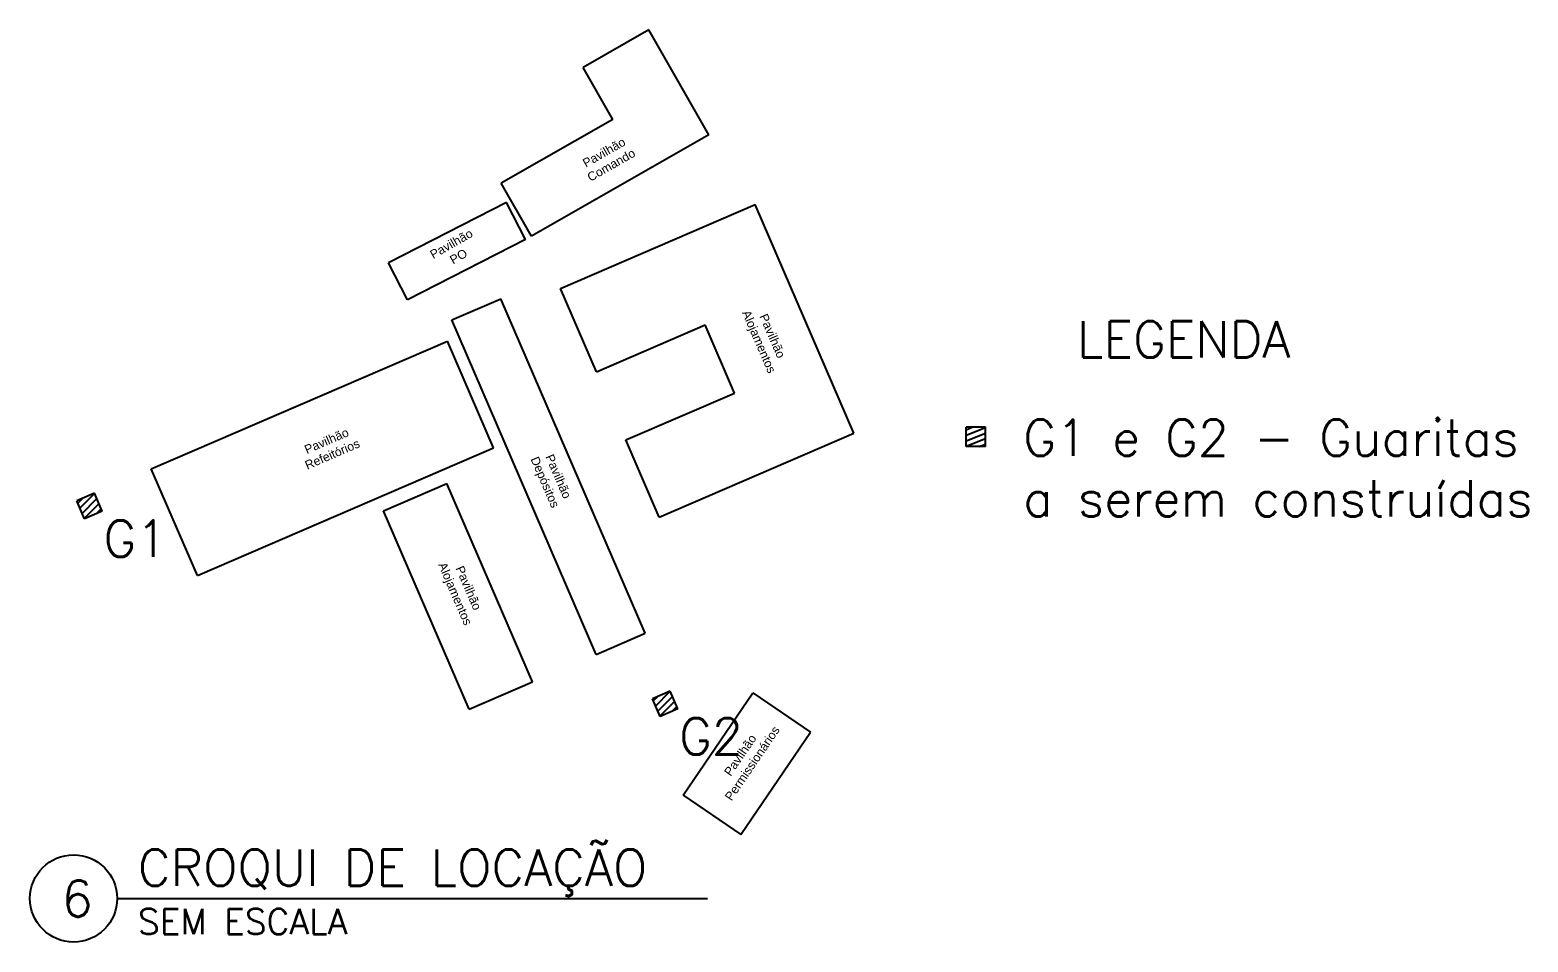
# Model space of a CAD drawing. Extents: x 0 to 7472, y -3979 to 0.
# Drawn here: x 7240.1 to 7471.9, y -3591.3 to -3450.1 of the extents above; entities that cross this region are included whole.
import ezdxf

# ---------------------------------------------------------------- set-up
doc = ezdxf.new("R2010")
doc.units = 0
doc.layers.get('0').update_dxf_attribs({"linetype": 'CONTINUOUS'})
doc.layers.add('Arquitetônico - Cotas', color=1, linetype='CONTINUOUS')
doc.styles.add('ROMANS', font='romans.shx', dxfattribs={"height": 0.3})
doc.styles.get("Standard").update_dxf_attribs({"font": 'arial.ttf', "height": 0.15})

msp = doc.modelspace()

# ---------------------------------------------------------------- hatches: boundary and pattern name
at = {"layer": 'Arquitetônico - Cotas', "lineweight": -2}
h = msp.add_hatch(dxfattribs=at)
h.set_pattern_fill('ANSI31', scale=0.25, angle=-23.33394)
h.set_pattern_definition([(21.666, (7386.4581, -3513.09765), (-0.29305, 0.73767), [])])
h.paths.add_polyline_path([(7384.958, -3514.598), (7387.958, -3514.598), (7387.958, -3511.598), (7384.958, -3511.598)])
h = msp.add_hatch(dxfattribs=at)
h.set_pattern_fill('ANSI31', scale=0.25)
h.set_pattern_definition([(45, (7249.3069, -3523.7913), (-0.56127, 0.56127), [])])
h.paths.add_polyline_path([(7248.524, -3525.763), (7251.278, -3524.574), (7250.09, -3521.82), (7247.335, -3523.008)])
h = msp.add_hatch(dxfattribs=at)
h.set_pattern_fill('ANSI31', scale=0.25)
h.set_pattern_definition([(45, (7338.388, -3554.39305), (-0.56127, 0.56127), [])])
h.paths.add_polyline_path([(7339.171, -3552.422), (7336.417, -3553.61), (7337.605, -3556.365), (7340.359, -3555.176)])

# ---------------------------------------------------------------- linework, layer by layer
at = {"lineweight": -2}
for p, q in [((7387.958, -3511.598), (7384.958, -3511.598)), ((7384.958, -3514.598), (7384.958, -3511.598)), ((7387.958, -3514.598), (7387.958, -3511.598)), ((7387.958, -3514.598), (7384.958, -3514.598)), ((7250.09, -3521.82), (7247.335, -3523.008)), ((7248.524, -3525.763), (7247.335, -3523.008)), ((7251.278, -3524.574), (7250.09, -3521.82)), ((7251.278, -3524.574), (7248.524, -3525.763)), ((7339.171, -3552.422), (7336.417, -3553.61)), ((7337.605, -3556.365), (7336.417, -3553.61)), ((7340.359, -3555.176), (7339.171, -3552.422)), ((7340.359, -3555.176), (7337.605, -3556.365)), ((7253.607, -3584.521), (7344.937, -3584.521))]:
    msp.add_line(p, q, dxfattribs=at)
msp.add_circle((7246.857, -3584.521), 6.75, dxfattribs=at)
at = {"layer": 'Arquitetônico - Cotas', "lineweight": -2}
for p, q in [((7335.876, -3450.117), (7325.701, -3455.931)), ((7345.138, -3466.324), (7335.876, -3450.117)), ((7330.291, -3463.962), (7325.701, -3455.931)), ((7330.291, -3463.962), (7313.024, -3473.83)), ((7345.138, -3466.324), (7317.697, -3482.007)), ((7317.697, -3482.007), (7313.024, -3473.83)), ((7313.869, -3476.808), (7295.61, -3486.176)), ((7316.8, -3482.52), (7313.869, -3476.808)), ((7322.2, -3490.105), (7352.334, -3477.106)), ((7367.605, -3512.508), (7352.334, -3477.106)), ((7316.8, -3482.52), (7298.541, -3491.888)), ((7298.541, -3491.888), (7295.61, -3486.176)), ((7327.768, -3503.013), (7322.2, -3490.105)), ((7305.391, -3494.992), (7312.985, -3491.716)), ((7335.316, -3543.484), (7312.985, -3491.716)), ((7327.722, -3546.76), (7305.391, -3494.992)), ((7327.768, -3503.013), (7344.587, -3495.758)), ((7349.141, -3506.315), (7344.587, -3495.758)), ((7258.888, -3518.025), (7304.705, -3498.261)), ((7311.839, -3514.799), (7304.705, -3498.261)), ((7332.322, -3513.57), (7349.141, -3506.315)), ((7337.471, -3525.507), (7332.322, -3513.57)), ((7337.471, -3525.507), (7367.605, -3512.508)), ((7266.022, -3534.563), (7311.839, -3514.799)), ((7266.022, -3534.563), (7258.888, -3518.025)), ((7294.803, -3524.52), (7304.595, -3520.296)), ((7317.848, -3551.019), (7304.595, -3520.296)), ((7308.056, -3555.243), (7294.803, -3524.52)), ((7327.722, -3546.76), (7335.316, -3543.484)), ((7308.056, -3555.243), (7317.848, -3551.019)), ((7341.198, -3568.545), (7351.987, -3552.699)), ((7351.987, -3552.699), (7360.908, -3558.773)), ((7350.119, -3574.619), (7360.908, -3558.773)), ((7341.198, -3568.545), (7350.119, -3574.619))]:
    msp.add_line(p, q, dxfattribs=at)

# ---------------------------------------------------------------- texts
at = {"lineweight": -2, "style": 'ROMANS'}
for s, width, heights, insert, char_height, attachment_point in [('LEGENDA', 170.33258, [-5.625], (7402.132, -3495.207), 5.625, 1), ('G1 e G2 - Guaritas\\Pa serem construídas', 170.33258, [-15], (7393.822, -3510.405), 5.625, 1), ('G1', 170.33258, [-5.625], (7251.467, -3526.023), 5.625, 1), ('G2', 170.33258, [-5.625], (7340.548, -3556.625), 5.625, 1), ('CROQUI DE LOCAÇÃO', 170.33258, [-8.571], (7256.804, -3576.941), 5.625, 1), ('6', 8.861, [-5.625], (7245.009, -3581.724), 5.625, 1), ('SEM ESCALA', 170.33258, [5.625], (7256.804, -3590.074), 3.9375, 7)]:
    msp.add_mtext_dynamic_manual_height_columns(s, width=width, gutter_width=16875, heights=heights, dxfattribs=dict(at, insert=insert, char_height=char_height, attachment_point=attachment_point))
at = {"layer": 'Arquitetônico - Cotas', "lineweight": -2, "char_height": 1.35, "attachment_point": 1}
for s, heights, insert, rotation in [('\\pxqc;Pavilhão\\PComando', [-3.646], (7320.006, -3473.388), 29.74734), ('\\pxqc;Pavilhão\\PPO', [-3.647], (7296.375, -3487.536), 29.74734), ('\\pxqc;Pavilhão\\PAlojamentos', [-3.997], (7351.706, -3488.103), 293.33394), ('\\pxqc;Pavilhão\\PRefeitórios', [-3.645], (7276.641, -3517.012), 23.33394), ('\\pxqc;Pavilhão\\PDepósitos', [-3.982], (7318.587, -3509.843), 293.33394), ('\\pxqc;Pavilhão\\PAlojamentos', [-3.997], (7304.681, -3527.113), 293.33394), ('\\pxqc;Pavilhão\\PPermissionários', [-3.629], (7343.886, -3570.147), 55.74957)]:
    msp.add_mtext_dynamic_manual_height_columns(s, width=19.80533, gutter_width=6.75, heights=heights, dxfattribs=dict(at, insert=insert, rotation=rotation))

doc.saveas('drawing.dxf')
